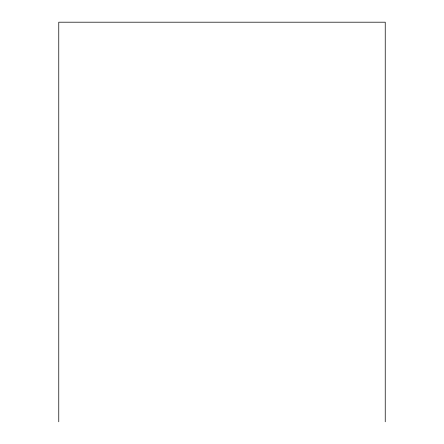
<?xml version="1.0" encoding="UTF-8"?>
<svg xmlns="http://www.w3.org/2000/svg" width="444" height="444" viewBox="0 0 444 444"><rect width="100%" height="100%" fill="white"/><g stroke="black" fill="none" stroke-linecap="round" stroke-linejoin="round"><path stroke-width="0.67" d="M385.237 421.8L385.237 22.2L58.763 22.2L58.763 421.8"/></g></svg>
